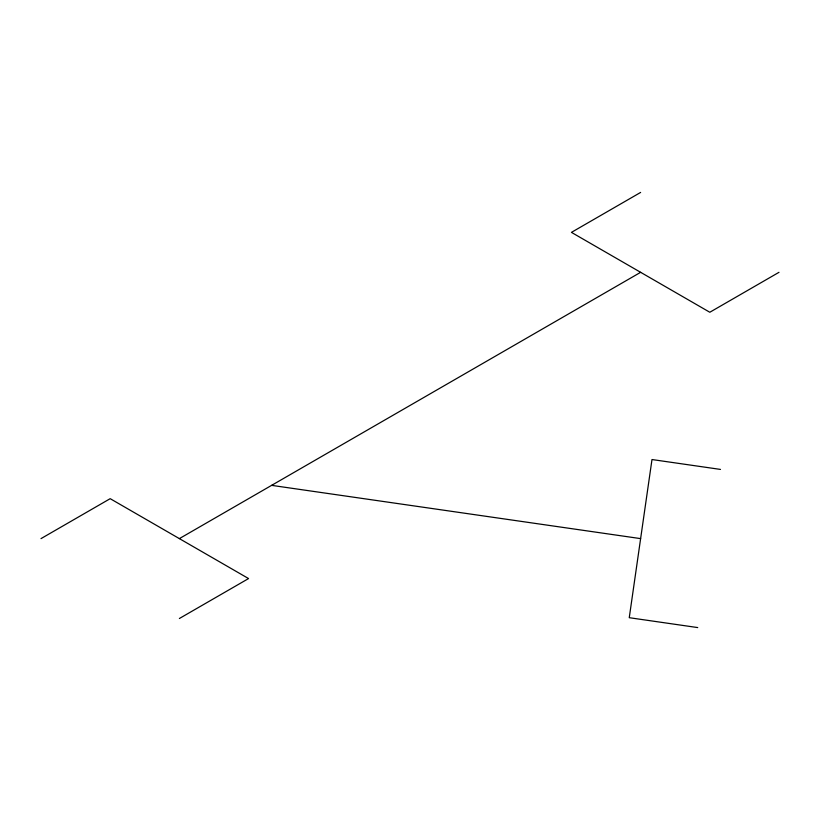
<?xml version="1.0" encoding="UTF-8"?>
<svg xmlns="http://www.w3.org/2000/svg" width="820" height="820" viewBox="0 0 820 820"><rect width="100%" height="100%" fill="white"/><g stroke="black" fill="none" stroke-linecap="round" stroke-linejoin="round"><path stroke-width="1.23" d="M41 538.617L110.187 498.673L248.562 578.561L179.375 618.505M640.625 192.423L571.438 232.367L709.812 312.256L779 272.312M179.375 538.617L640.625 272.312M720.472 469.419L651.992 459.538L629.258 617.696L697.728 627.577M271.625 485.358L640.625 538.617"/></g></svg>
